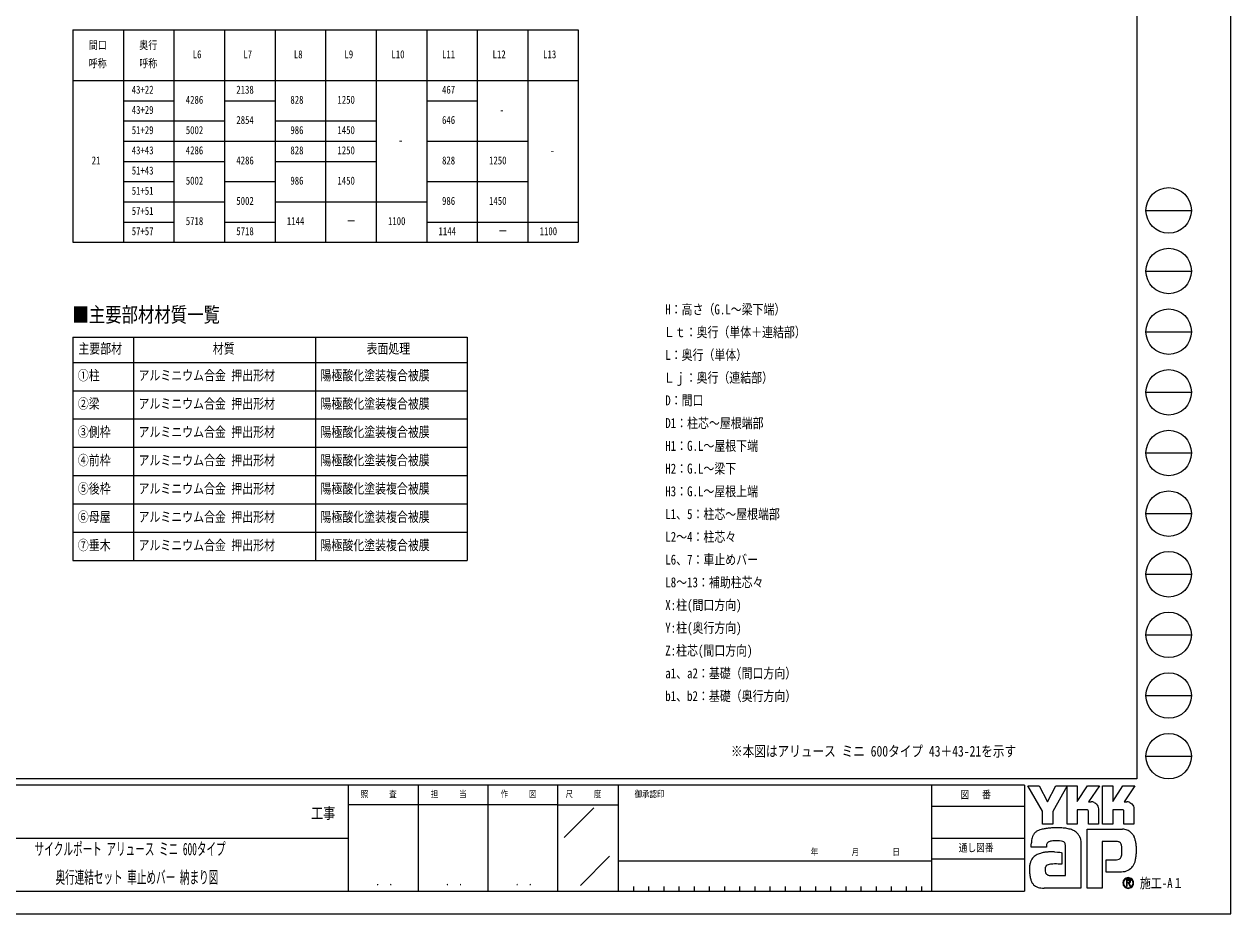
# Model space of a CAD drawing. Units: millimetres, scale not verified. Extents: x -12615 to 12615, y -8910 to 8910.
# Drawn here: x 679 to 12615, y -8910 to -107 of the extents above; entities that cross this region are included whole.
import ezdxf
from ezdxf.enums import TextEntityAlignment as Align

# ---------------------------------------------------------------- set-up
doc = ezdxf.new("R2010")
doc.units = ezdxf.units.MM
doc.header["$LTSCALE"] = 40
doc.layers.add('0-1_TABLE1', color=7, linetype='Continuous', lineweight=18)
doc.layers.add('0-2_USER1', color=3, linetype='Continuous')
doc.layers.add('0-7_YKK_ZWAK', color=7, linetype='Continuous')
doc.styles.add('ＭＳ ゴシック', font='')
doc.styles.get('ＭＳ ゴシック').set_extended_font_data('MS Gothic')

msp = doc.modelspace()

# ---------------------------------------------------------------- linework, layer by layer
at = {"layer": '0-1_TABLE1'}
for p, q in [((1160.73, -165), (6160.73, -165)), ((1160.73, -165), (1160.73, -2265)), ((1660.73, -165), (1660.73, -2265)), ((2160.73, -165), (2160.73, -2265)), ((2660.73, -165), (2660.73, -2265)), ((3160.73, -165), (3160.73, -2265)), ((3660.73, -165), (3660.73, -2265)), ((4160.73, -165), (4160.73, -2265)), ((4660.73, -165), (4660.73, -2265)), ((5160.73, -165), (5160.73, -2265)), ((5660.73, -165), (5660.73, -2265)), ((6160.73, -165), (6160.73, -2265)), ((1160.73, -665), (6160.73, -665)), ((1660.73, -865), (2160.73, -865)), ((2660.73, -865), (3160.73, -865)), ((4660.73, -865), (5160.73, -865)), ((1660.73, -1065), (2660.73, -1065)), ((3160.73, -1065), (4160.73, -1065)), ((1660.73, -1265), (4160.73, -1265)), ((4660.73, -1265), (5660.73, -1265)), ((1660.73, -1465), (2660.73, -1465)), ((3160.73, -1465), (4160.73, -1465)), ((1660.73, -1665), (2160.73, -1665)), ((2660.73, -1665), (3160.73, -1665)), ((4660.73, -1665), (5660.73, -1665)), ((1660.73, -1865), (2660.73, -1865)), ((3160.73, -1865), (4660.73, -1865)), ((1660.73, -2065), (2160.73, -2065)), ((2660.73, -2065), (3160.73, -2065)), ((4660.73, -2065), (6160.73, -2065)), ((1160.73, -2265), (6160.73, -2265)), ((1160.73, -3203.66), (5060.73, -3203.66)), ((1160.73, -3203.66), (1160.73, -5413.66)), ((1760.73, -3203.66), (1760.73, -5413.66)), ((3560.73, -3203.66), (3560.73, -5413.66)), ((5060.73, -3203.66), (5060.73, -5413.66)), ((1160.73, -3453.66), (5060.73, -3453.66)), ((1160.73, -3733.66), (5060.73, -3733.66)), ((1160.73, -4013.66), (5060.73, -4013.66)), ((1160.73, -4293.66), (5060.73, -4293.66)), ((1160.73, -4573.66), (5060.73, -4573.66)), ((1160.73, -4853.66), (5060.73, -4853.66)), ((1160.73, -5133.66), (5060.73, -5133.66)), ((1160.73, -5413.66), (5060.73, -5413.66))]:
    msp.add_line(p, q, dxfattribs=at)
at = {"layer": '0-7_YKK_ZWAK'}
for p, q in [((11685.06, 8325), (11685.06, -7575)), ((11775.06, -1950), (12225.06, -1950)), ((11775.06, -2550), (12225.06, -2550)), ((11775.06, -3150), (12225.06, -3150)), ((11775.06, -3750), (12225.06, -3750)), ((11775.06, -4350), (12225.06, -4350)), ((11775.06, -4950), (12225.06, -4950)), ((11775.06, -5550), (12225.06, -5550)), ((11775.06, -6150), (12225.06, -6150)), ((11775.06, -6750), (12225.06, -6750)), ((11775.06, -7350), (12225.06, -7350)), ((11685.06, -7575), (-11714.94, -7575)), ((3885.06, -7635), (-14.94, -7635)), ((4575.06, -7635), (4575.06, -8685)), ((5265.06, -7635), (5265.06, -8685)), ((5955.06, -7635), (5955.06, -8685)), ((6555.06, -7635), (5955.06, -7635)), ((9652.56, -7635), (6555.06, -7635)), ((6555.06, -7635), (6555.06, -8685)), ((9652.56, -7635), (9652.56, -8685)), ((10575.06, -7635), (9652.56, -7635)), ((10575.06, -7635), (10575.06, -8685)), ((5955.06, -7830), (3885.06, -7830)), ((5955.06, -7830), (6555.06, -7830)), ((6021.31, -8154.87), (6315.11, -7861.08)), ((9652.56, -7845), (10575.06, -7845)), ((-14.94, -8160), (3885.06, -8160)), ((9652.56, -8160), (10575.06, -8160)), ((6182.02, -8627.97), (6470.68, -8339.3)), ((6555.06, -8385), (9652.56, -8385)), ((10575.06, -8370), (9652.56, -8370)), ((-14.94, -8685), (3885.06, -8685)), ((3885.06, -8685), (5955.06, -8685)), ((5955.06, -8685), (6555.06, -8685)), ((6555.06, -8685), (9652.56, -8685)), ((6705.06, -8640), (6705.06, -8685)), ((6855.06, -8640), (6855.06, -8685)), ((7005.06, -8640), (7005.06, -8685)), ((7155.06, -8640), (7155.06, -8685)), ((7305.06, -8640), (7305.06, -8685)), ((7455.06, -8640), (7455.06, -8685)), ((7605.06, -8640), (7605.06, -8685)), ((7755.06, -8640), (7755.06, -8685)), ((7905.06, -8640), (7905.06, -8685)), ((8055.06, -8640), (8055.06, -8685)), ((8205.06, -8640), (8205.06, -8685)), ((8355.06, -8640), (8355.06, -8685)), ((8505.06, -8640), (8505.06, -8685)), ((8655.06, -8640), (8655.06, -8685)), ((8805.06, -8640), (8805.06, -8685)), ((8955.06, -8640), (8955.06, -8685)), ((9105.06, -8640), (9105.06, -8685)), ((9255.06, -8640), (9255.06, -8685)), ((9405.06, -8640), (9405.06, -8685)), ((9555.06, -8640), (9555.06, -8685)), ((9652.56, -8685), (10575.06, -8685)), ((11600.02, -8651.94), (11600.02, -8651.94))]:
    msp.add_line(p, q, dxfattribs=at)
for points in [[(-12615, -8910), (12615, -8910), (12615, 8910), (-12615, 8910)], [(10608.06, -7644), (10718.49, -7644), (10801.41, -7800.3), (10884.12, -7644), (10994.63, -7644), (10853.01, -7895.97), (10853.01, -8022.4), (10752.29, -8022.4), (10752.29, -7892.57)]]:
    msp.add_lwpolyline(points, close=True, dxfattribs=at)
for points in [[(5955.06, -7635), (3885.06, -7635), (3885.06, -8685)], [(11191.64, -7879.83), (11096.31, -7879.83), (11096.31, -8022.29), (10994.74, -8022.29), (10994.74, -7644), (11096.31, -7644), (11096.31, -7798.75), (11196.21, -7644), (11315.52, -7644), (11208.48, -7800.64), (11212.27, -7800.64), (11216.46, -7800.64), (11220.76, -7800.64), (11224.9, -7800.64), (11228.6, -7800.64), (11231.58, -7800.64), (11233.57, -7800.64), (11234.3, -7800.64)], [(11542.53, -7879.83), (11447.31, -7879.83), (11447.31, -8022.4), (11345.69, -8022.4), (11345.69, -7644), (11447.31, -7644), (11447.31, -7798.75), (11547.1, -7644), (11666.41, -7644), (11559.37, -7800.64), (11563.2, -7800.64), (11567.41, -7800.64), (11571.71, -7800.64), (11575.84, -7800.64), (11579.52, -7800.64), (11582.49, -7800.64), (11584.47, -7800.64), (11585.19, -7800.64)], [(11263.52, -7806.64), (11275.65, -7813.57), (11285.92, -7822.6), (11294.18, -7833.36), (11300.27, -7845.45), (11304.03, -7858.49), (11305.32, -7872.11), (11305.32, -8022.65), (11206.23, -8022.65), (11206.23, -7894.23)], [(11614.45, -7806.64), (11626.61, -7813.57), (11636.92, -7822.6), (11645.22, -7833.36), (11651.35, -7845.45), (11655.14, -7858.49), (11656.44, -7872.11), (11656.44, -8022.4), (11557.12, -8022.4), (11557.12, -7894.23)], [(11486.61, -8194.52), (11343.58, -8194.52), (11343.58, -8655), (11193.69, -8655), (11193.69, -8072.37), (11542.06, -8072.37)], [(11636.14, -8113.54), (11645.92, -8125.87), (11653.24, -8137.83), (11658.35, -8148.65)], [(10814.39, -8196.93), (10807.42, -8200.86), (10801.98, -8205.65), (10797.86, -8211.25), (10794.88, -8217.59), (10792.82, -8224.59), (10791.48, -8232.21), (10790.67, -8240.37), (10790.19, -8249), (10640.23, -8249.37), (10640.67, -8228.86), (10641.5, -8205.82)], [(11123.13, -8157.5), (11127.38, -8174.71), (11129.79, -8193.13), (11130.55, -8212.76), (11130.55, -8655), (10768.66, -8655)], [(10871.84, -8296.58), (10900.22, -8298.46), (10922.53, -8300.96), (10937.13, -8303.3), (10942.36, -8304.7), (10942.36, -8419.42), (10925.77, -8417.67), (10907.57, -8416.68), (10888.94, -8416.3), (10871.06, -8416.36), (10855.1, -8416.69), (10842.25, -8417.13), (10833.68, -8417.51), (10830.56, -8417.68), (10817.59, -8420.05), (10806.4, -8423.76), (10797.01, -8428.84), (10789.4, -8435.31), (10783.58, -8443.19), (10779.55, -8452.51), (10777.31, -8463.3), (10776.86, -8475.57), (10778.29, -8489.07), (10781.15, -8500.22), (10785.28, -8509.25), (10790.48, -8516.37), (10796.58, -8521.78), (10803.4, -8525.72), (10810.76, -8528.37), (10818.48, -8529.97), (10977.79, -8529.97), (10977.79, -8235.22), (10977.83, -8229.38), (10977.53, -8223.66), (10976.78, -8218.16), (10975.5, -8212.94), (10973.59, -8208.07), (10970.96, -8203.64), (10967.51, -8199.72), (10963.16, -8196.37)], [(10963.16, -8196.37), (10953.82, -8192.71), (10938.88, -8189.6), (10919.82, -8187.31), (10898.12, -8186.08), (10875.25, -8186.18), (10852.69, -8187.85)], [(11537.48, -8282.99), (11537.29, -8263.9), (11536.38, -8246.69), (11534.23, -8231.59), (11530.31, -8218.78)], [(11623.69, -8462.91), (11609.85, -8473.67), (11595.43, -8482.13), (11580.55, -8488.44), (11565.3, -8492.76), (11549.8, -8495.23), (11534.16, -8496.03), (11380.08, -8496.03), (11380.08, -8374.99), (11466.96, -8374.99), (11482.98, -8374.77), (11497.07, -8373.4), (11509.16, -8369.86)], [(11623.82, -8587.79), (11623.75, -8586.03), (11623.53, -8584.34), (11623.16, -8582.71), (11622.66, -8581.16), (11622.01, -8579.69), (11621.22, -8578.31), (11620.3, -8577.02), (11619.24, -8575.84), (11617.85, -8574.61), (11616.31, -8573.54), (11614.62, -8572.63), (11612.79, -8571.88), (11610.84, -8571.29), (11608.75, -8570.87), (11606.55, -8570.61), (11604.23, -8570.53), (11581.5, -8570.53), (11581.5, -8637.42), (11588.37, -8637.42), (11588.37, -8577.35), (11604.23, -8577.35), (11605.87, -8577.41), (11607.41, -8577.57), (11608.85, -8577.83), (11610.19, -8578.2), (11611.42, -8578.67), (11612.53, -8579.24), (11613.52, -8579.9), (11614.4, -8580.67)], [(11617.08, -8587.79), (11616.66, -8591.01), (11615.51, -8593.54), (11613.78, -8595.47), (11611.64, -8596.87), (11609.23, -8597.83), (11606.71, -8598.42), (11604.25, -8598.72), (11601.99, -8598.8), (11596.03, -8598.8), (11599.04, -8603.91), (11618.68, -8637.65), (11626.54, -8637.65), (11607.6, -8605.17), (11609.37, -8604.82), (11611.07, -8604.37), (11612.67, -8603.83), (11614.19, -8603.2), (11615.6, -8602.47), (11616.92, -8601.65), (11618.14, -8600.73), (11619.24, -8599.73)]]:
    msp.add_lwpolyline(points, dxfattribs=at)
for centre in [(12000.06, -1950), (12000.06, -2550), (12000.06, -3150), (12000.06, -3750), (12000.06, -4350), (12000.06, -4950), (12000.06, -5550), (12000.06, -6150), (12000.06, -6750), (12000.06, -7350)]:
    msp.add_circle(centre, 225, dxfattribs=at)
for centre, radius, start, end in [((11234.45, -7875.57), 74.93, 78.26798, 90.11215), ((11235.52, -7870.11), 69.37, 66.19963, 78.22058), ((11585.34, -7875.7), 75.07, 78.27851, 90.10826), ((11586.37, -7870.44), 69.7, 66.2483, 78.23226), ((11192.17, -7893.88), 14.06, 358.57817, 92.1683), ((11543.13, -7893.81), 14, 358.29941, 92.43455), ((10754.81, -8183.52), 108.22, 138.03852, 152.12015), ((10754.79, -8184.02), 108.55, 122.60463, 137.83438), ((10769.15, -8207.24), 135.84, 108.37421, 122.42809), ((10791.88, -8288.08), 219.75, 100.93159, 107.35499), ((10866.16, -8648.45), 587.69, 97.86054, 101.37938), ((10901.03, -8890.74), 832.48, 94.90201, 97.9576), ((10903.41, -8910.14), 852, 91.6169, 94.94971), ((10900.11, -8772.18), 714.01, 87.51794, 91.66439), ((10909.38, -8573.33), 514.94, 81.92631, 87.59083), ((10936.76, -8385.69), 325.32, 73.67137, 82.05943), ((10977.38, -8249.75), 183.45, 60.60528, 73.9085), ((10994.01, -8216.59), 146.41, 52.17347, 59.90542), ((11008.88, -8197.34), 122.08, 43.55042, 52.14561), ((11017.07, -8189.43), 110.69, 34.48659, 43.50182), ((11536.36, -8232.64), 160.37, 78.73198, 87.96551), ((11541.07, -8208.59), 135.87, 69.03034, 78.69541), ((11545.45, -8196.9), 123.38, 59.39484, 68.9885), ((11547.48, -8193.34), 119.28, 50.3012, 59.3616), ((11546.74, -8194.18), 120.4, 42.05209, 50.28551), ((10913.41, -8221.38), 272.36, 171.55622, 176.72493), ((10821.12, -8207.6), 179.04, 163.48385, 171.57982), ((10774.82, -8193.86), 130.74, 152.2125, 163.4865), ((10853.97, -8290.89), 101.95, 102.4979, 112.84632), ((10873.7, -8375.98), 189.3, 96.37207, 102.75341), ((11017.13, -8189.26), 110.55, 25.58915, 34.43128), ((11007.29, -8193.87), 121.41, 17.43089, 25.54591), ((11487.42, -8268.03), 73.52, 77.94572, 90.63794), ((11493.81, -8238.05), 42.86, 60.20991, 77.92418), ((11497.96, -8230.26), 34.04, 39.8078, 59.75378), ((11492.14, -8234.71), 41.37, 22.65544, 39.38165), ((11487.28, -8228.44), 188.76, 14.76267, 25.00486), ((11371.51, -8259.99), 308.76, 7.9139, 14.95041), ((11255.87, -8276.8), 425.61, 2.54376, 8.01251), ((10750.42, -8434.88), 122.29, 130.60221, 141.94427), ((10757.63, -8443.54), 133.55, 120.60724, 130.53081), ((10771.85, -8467.72), 161.6, 112.58838, 120.58162), ((10790.98, -8513.7), 211.4, 106.61303, 112.59024), ((10821.07, -8614.84), 316.93, 99.87193, 106.59825), ((10837.93, -8709.82), 413.39, 94.78469, 99.91711), ((10846.14, -8804.31), 508.24, 90.80099, 94.81812), ((10847.39, -8874.68), 578.61, 87.57779, 90.82714), ((11490.45, -8334.13), 40.8, 314.78099, 333.92928), ((11460.15, -8319.42), 74.48, 334.00676, 347.34989), ((11377.49, -8300.27), 159.33, 347.14308, 355.40008), ((11196.61, -8284.73), 340.88, 355.2339, 0.29193), ((11307.45, -8294.38), 373.25, 347.15166, 352.97565), ((11208.51, -8281.51), 473.02, 352.8937, 357.82206), ((11189.59, -8280.29), 491.98, 357.76419, 2.60674), ((10914.4, -8470.46), 291.87, 174.55588, 182.47272), ((10826.95, -8462.09), 204.02, 164.97537, 174.56739), ((10777.37, -8448.87), 152.71, 153.89178, 164.94341), ((10754.78, -8438.01), 127.65, 142.04688, 153.80771), ((11495.16, -8338.28), 34.54, 293.91672, 314.09376), ((11523.69, -8350.16), 150.71, 311.57033, 318.66243), ((11506.24, -8334.86), 173.92, 318.67367, 325.29112), ((11551.08, -8368.28), 118.04, 326.23251, 339.61931), ((11440.22, -8325.35), 236.92, 339.22498, 347.31457), ((11077.49, -8467.89), 454.94, 181.90948, 187.89042), ((10886.08, -8494.82), 261.65, 187.80471, 196.36971), ((10785.01, -8524.67), 156.26, 196.3102, 208.20993), ((11600.11, -8604.57), 52.92, 90.09157, 179.92363), ((11599.77, -8604.4), 47.06, 134.8007, 180.12175), ((11599.91, -8604.13), 46.97, 89.86602, 135.149), ((11600.1, -8604.47), 52.82, 44.93442, 90.08536), ((11600.12, -8604.49), 47.33, 45.03108, 90.11509), ((11607.02, -8587.51), 10.06, 358.3894, 42.86139), ((11607.22, -8588.27), 16.6, 316.37674, 1.6565), ((11600.15, -8604.5), 47.31, 0.00643, 45.07115), ((11600.52, -8604.31), 52.41, 359.78949, 45.13288), ((10741.01, -8548.09), 106.41, 208.29777, 223.35561), ((10731.08, -8556.83), 93.2, 223.64205, 239.63663), ((10739.32, -8541.84), 110.3, 239.8785, 253.65355), ((10754.4, -8490.03), 164.26, 253.69102, 263.74909), ((10767.18, -8376.29), 278.71, 263.68487, 270.30455), ((11599.78, -8604.63), 52.6, 179.86065, 225.14399), ((11599.58, -8604.7), 46.87, 179.75513, 225.29722), ((11600.03, -8604.63), 52.77, 224.94536, 269.98445), ((11599.93, -8605.12), 46.82, 224.62822, 270.10973), ((11600.03, -8604.37), 53.04, 269.98802, 314.93777), ((11599.95, -8604.42), 47.52, 270.09072, 359.90926), ((11600.39, -8604.71), 52.54, 314.92572, 0.23508)]:
    msp.add_arc(centre, radius, start, end, dxfattribs=at)

# ---------------------------------------------------------------- texts
at = {"layer": '0-1_TABLE1', "style": 'ＭＳ ゴシック', "width": 0.8}
for s, height, p in [('間口', 79.18, (1318.57, -379)), ('奥行', 79.18, (1818.57, -379)), ('呼称', 79.18, (1318.57, -559)), ('呼称', 79.18, (1818.57, -559)), ('L6', 79.18, (2347.37, -469)), ('L7', 79.18, (2847.37, -469)), ('L8', 79.18, (3347.37, -469)), ('L9', 79.18, (3847.37, -469)), ('L10', 79.18, (4312.81, -469)), ('L11', 79.18, (4812.81, -469)), ('L12', 79.18, (5312.81, -469)), ('L13', 79.18, (5812.81, -469)), ('43+22', 79.18, (1743.69, -819)), ('4286', 79.18, (2278.25, -919)), ('2138', 79.18, (2778.25, -819)), ('828', 79.18, (3312.81, -919)), ('1250', 79.18, (3778.25, -919)), ('467', 79.18, (4812.81, -819)), ('43+29', 79.18, (1743.69, -1019)), ('2854', 79.18, (2778.25, -1119)), ('646', 79.18, (4812.81, -1119)), ('-', 79.18, (5381.93, -1019)), ('51+29', 79.18, (1743.69, -1219)), ('5002', 79.18, (2278.25, -1219)), ('986', 79.18, (3312.81, -1219)), ('1450', 79.18, (3778.25, -1219)), ('-', 79.18, (4381.93, -1319)), ('21', 79.18, (1347.37, -1519)), ('43+43', 79.18, (1743.69, -1419)), ('4286', 79.18, (2278.25, -1419)), ('4286', 79.18, (2778.25, -1519)), ('828', 79.18, (3312.81, -1419)), ('1250', 79.18, (3778.25, -1419)), ('828', 79.18, (4812.81, -1519)), ('1250', 79.18, (5278.25, -1519)), ('-', 79.18, (5881.93, -1419)), ('51+43', 79.18, (1743.69, -1619)), ('5002', 79.18, (2278.25, -1719)), ('986', 79.18, (3312.81, -1719)), ('1450', 79.18, (3778.25, -1719)), ('51+51', 79.18, (1743.69, -1819)), ('5002', 79.18, (2778.25, -1919)), ('986', 79.18, (4812.81, -1919)), ('1450', 79.18, (5278.25, -1919)), ('57+51', 79.18, (1743.69, -2019)), ('5718', 79.18, (2278.25, -2119)), ('1144', 79.18, (3278.25, -2119)), ('1100', 79.18, (4278.25, -2119)), ('57+57', 79.18, (1743.69, -2219)), ('5718', 79.18, (2778.25, -2219)), ('ー', 79.18, (3870.41, -2119)), ('1144', 79.18, (4778.25, -2219)), ('1100', 79.18, (5778.25, -2219)), ('ー', 79.18, (5370.41, -2219)), ('主要部材', 98.97, (1215.93, -3396.16)), ('材質', 98.97, (2545.53, -3396.16)), ('表面処理', 98.97, (4065.93, -3396.16)), ('①柱', 98.97, (1210.73, -3661.16)), ('アルミニウム合金 押出形材', 98.97, (1810.73, -3661.16)), ('陽極酸化塗装複合被膜', 98.97, (3610.73, -3661.16)), ('②梁', 98.97, (1210.73, -3941.16)), ('アルミニウム合金 押出形材', 98.97, (1810.73, -3941.16)), ('陽極酸化塗装複合被膜', 98.97, (3610.73, -3941.16)), ('③側枠', 98.97, (1210.73, -4221.16)), ('アルミニウム合金 押出形材', 98.97, (1810.73, -4221.16)), ('陽極酸化塗装複合被膜', 98.97, (3610.73, -4221.16)), ('④前枠', 98.97, (1210.73, -4501.16)), ('アルミニウム合金 押出形材', 98.97, (1810.73, -4501.16)), ('陽極酸化塗装複合被膜', 98.97, (3610.73, -4501.16)), ('⑤後枠', 98.97, (1210.73, -4781.16)), ('アルミニウム合金 押出形材', 98.97, (1810.73, -4781.16)), ('陽極酸化塗装複合被膜', 98.97, (3610.73, -4781.16)), ('⑥母屋', 98.97, (1210.73, -5061.16)), ('アルミニウム合金 押出形材', 98.97, (1810.73, -5061.16)), ('陽極酸化塗装複合被膜', 98.97, (3610.73, -5061.16)), ('⑦垂木', 98.97, (1210.73, -5341.16)), ('アルミニウム合金 押出形材', 98.97, (1810.73, -5341.16)), ('陽極酸化塗装複合被膜', 98.97, (3610.73, -5341.16))]:
    msp.add_text(s, height=height, dxfattribs=at).set_placement(p, align=Align.BOTTOM_LEFT)
at = {"layer": '0-2_USER1', "style": 'ＭＳ ゴシック'}
for s, height, width, p in [('H：高さ（G.L～梁下端）', 98.97, 0.8, (7020.61, -3008.72)), ('■主要部材材質一覧', 148.5, 0.8, (1157.04, -3100.43)), ('Ｌｔ：奥行（単体＋連結部）', 98.97, 0.8, (7006.21, -3233.72)), ('L：奥行（単体）', 98.97, 0.8, (7020.61, -3458.72)), ('Ｌｊ：奥行（連結部）', 98.97, 0.8, (7006.21, -3683.72)), ('D：間口', 98.97, 0.8, (7020.61, -3908.72)), ('D1：柱芯～屋根端部', 98.97, 0.8, (7020.61, -4133.72)), ('H1：G.L～屋根下端', 98.97, 0.8, (7020.61, -4358.72)), ('H2：G.L～梁下', 98.97, 0.8, (7020.61, -4583.72)), ('H3：G.L～屋根上端', 98.97, 0.8, (7020.61, -4808.72)), ('L1、5：柱芯～屋根端部', 98.97, 0.8, (7020.61, -5033.72)), ('L2～4：柱芯々', 98.97, 0.8, (7020.61, -5258.72)), ('L6、7：車止めバー', 98.97, 0.8, (7020.61, -5483.72)), ('L8～13：補助柱芯々', 98.97, 0.8, (7020.61, -5708.72)), ('X:柱(間口方向)', 98.97, 0.8, (7020.61, -5933.72)), ('Y:柱(奥行方向)', 98.97, 0.8, (7020.61, -6158.72)), ('Z:柱芯(間口方向)', 98.97, 0.8, (7020.61, -6383.72)), ('a1、a2：基礎（間口方向）', 98.97, 0.8, (7020.61, -6608.72)), ('b1、b2：基礎（奥行方向）', 98.97, 0.8, (7020.61, -6833.72)), ('※本図はアリュース ミニ 600タイプ 43＋43-21を示す', 105.6, 0.8, (7670.12, -7384.91)), ('サイクルポート アリュース ミニ 600タイプ', 123.2, 0.55, (783.14, -8366.5)), ('奥行連結セット 車止めバー 納まり図', 123.2, 0.55, (989.5, -8646.5))]:
    msp.add_text(s, height=height, dxfattribs=dict(at, width=width)).set_placement(p, align=Align.BOTTOM_LEFT)
at = {"layer": '0-7_YKK_ZWAK', "style": 'ＭＳ ゴシック', "width": 0.8}
for s, height, p in [('照     査', 65.98, (4009.26, -7777.5)), ('担     当', 65.98, (4701.66, -7777.5)), ('作     図', 65.98, (5391.66, -7777.5)), ('尺     度', 65.98, (6034.26, -7777.5)), ('御承認印', 65.98, (6717.41, -7777.5)), ('図\u3000 番', 76.98, (9940.21, -7792.5)), ('工事', 110, (3517, -8002.4)), ('通し図番', 76.98, (9923.41, -8317.5)), ('年        月        日', 65.98, (8459.72, -8349.64)), ('施工-A１', 98.97, (11715.06, -8685)), ('． ．', 77.75, (4155, -8653.06)), ('． ．', 77.75, (4845, -8653.06)), ('． ．', 77.75, (5535, -8653.06))]:
    msp.add_text(s, height=height, dxfattribs=at).set_placement(p, align=Align.BOTTOM_LEFT)

doc.saveas('drawing.dxf')
